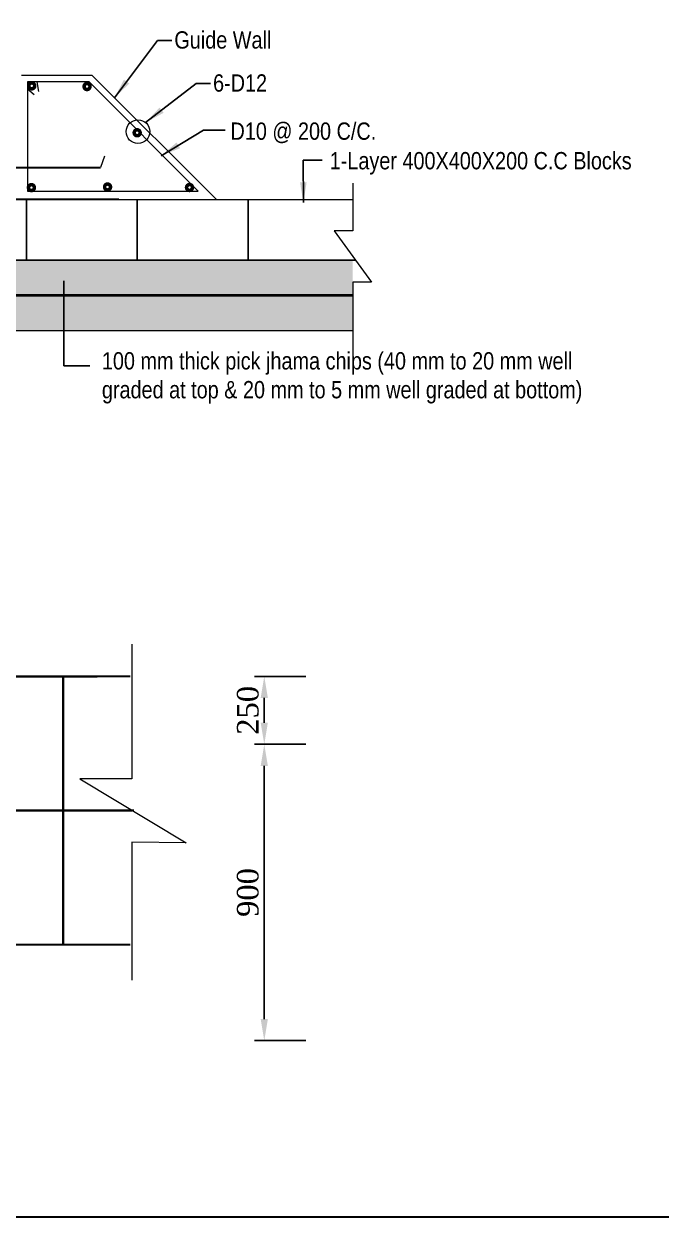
# Model space of a CAD drawing. Header units: metres. Extents: x -2434 to 11656, y -15288 to 8109.
# Drawn here: x 2659.45 to 2683.1, y -14064.18 to -14019.88 of the extents above; entities that cross this region are included whole.
import ezdxf

# ---------------------------------------------------------------- set-up
doc = ezdxf.new("R2010")
doc.units = ezdxf.units.M
doc.layers.add('Blocks', color=11, linetype='Continuous', lineweight=9)
doc.layers.add('Layer1', color=7, linetype='Continuous', lineweight=13)
doc.styles.get("Standard").update_dxf_attribs({"font": 'times.ttf'})
doc.styles.add('TIMES', font='ARIALN.TTF')
doc.dimstyles.get("Standard").update_dxf_attribs({"dimtxt": 0.5, "dimasz": 0.4075, "dimexe": 0.364, "dimexo": 0.219, "dimgap": 0.09, "dimtad": 0, "dimdec": 0, "dimlfac": 1000, "dimzin": 0, "dimdsep": 46, "dimtxsty": 'Standard', "dimcen": 0.09, "dimadec": 0, "dimazin": 0, "dimtfac": 1, "dimtdec": 0, "dimtofl": 0, "dimtmove": 0, "dimatfit": 3, "dimfxl": 1, "dimtolj": 1, "dimtzin": 0, "dimarcsym": 0})
pattern_1 = [(50, (-268.0893, -14004.1025), (1.2752927, -0.1115736), [0.13335, -1.46685]), (355, (-268.0893, -14004.1025), (-0.2466998, 1.3373965), [0.10668, -1.17348]), (100.451, (-267.983, -14004.1118), (1.0285975, 1.2258168), [0.11333, -1.24663]), (46.1842, (-268.0893, -14003.7469), (1.8975533, -0.2942963), [0.200025, -2.200275]), (96.6356, (-267.9311, -14003.7714), (1.6618296, 1.7319789), [0.169995, -1.869945]), (351.184, (-268.0893, -14003.7469), (1.6618322, 1.7319758), [0.16002, -1.76022]), (21, (-267.9115, -14003.8358), (1.06130416, -0.71585863), [0.13335, -1.46685]), (326, (-267.9115, -14003.8358), (0.4326142, 1.28931576), [0.10668, -1.17348]), (71.4514, (-267.823, -14003.8954), (1.49391544, 0.57346), [0.11333, -1.24663]), (37.5, (-268.08926, -14004.10246), (0.02162022, 0.59188527), [0, -1.159256, 0, -1.19126, 0, -1.177925]), (7.5, (-268.08926, -14004.10246), (0.46773764, 0.70126402), [0, -0.679196, 0, -1.132586, 0, -0.448945]), (327.5, (-268.48576, -14004.10246), (0.94913417, -0.04010121), [0, -0.4445, 0, -1.38684, 0, -1.84023]), (317.5, (-268.66356, -14004.1025), (1.03690427, 0.17798544), [0, -0.57785, 0, -0.921004, 0, -1.30683])]
pattern_2 = [(37.5, (-268.08926, -14004.10246), (-0.01280025, 0.39153059), [0, -0.308864, 0, -0.34544, 0, -0.3302]), (7.5, (-268.08926, -14004.10246), (0.35961863, 0.57346008), [0, -0.166624, 0, -0.278384, 0, -0.10668]), (327.5, (-268.3392, -14004.10246), (0.632793896, 0.001149748), [0, -0.1016, 0, -0.36576, 0, -0.47752]), (317.5, (-268.3392, -14004.10246), (0.61084516, 0.17834346), [0, -0.0508, 0, -0.239776, 0, -0.27432])]

# ---------------------------------------------------------------- blocks, each defined once
blk = doc.blocks.new('*D1361')
at = {"layer": 'Defpoints', "color": 0, "lineweight": -3}
for p in [(2668.368, -14046.625), (2670.127, -14046.625), (2670.127, -14057.626)]:
    blk.add_point(p, dxfattribs=at)
at = {"layer": 'Layer1', "color": 0, "lineweight": -2}
for p, q in [((2669.908, -14046.625), (2668.004, -14046.625)), ((2669.908, -14057.626), (2668.004, -14057.626))]:
    blk.add_line(p, q, dxfattribs=at)
at = {"layer": 'Layer1', "color": 7, "lineweight": -2}
blk.add_line((2668.368, -14056.826), (2668.368, -14047.425), dxfattribs=at)
at = {"layer": 'Layer1', "color": 7, "lineweight": -3}
for points in [[(2668.235, -14047.425), (2668.501, -14047.425), (2668.368, -14046.625)], [(2668.235, -14056.826), (2668.501, -14056.826), (2668.368, -14057.626)]]:
    blk.add_solid(points, dxfattribs=at)
at = {"layer": 'Layer1', "color": 0, "lineweight": 30, "insert": (2667.76, -14052.126), "char_height": 0.8, "attachment_point": 5, "rotation": 90}
blk.add_mtext('\\A1;900', dxfattribs=at)
blk = doc.blocks.new('*D1362')
at = {"layer": 'Defpoints', "color": 0, "lineweight": -3}
for p in [(2668.368, -14044.102), (2670.127, -14044.102), (2670.127, -14046.625)]:
    blk.add_point(p, dxfattribs=at)
at = {"layer": 'Layer1', "color": 0, "lineweight": -2}
for p, q in [((2669.908, -14044.102), (2668.004, -14044.102)), ((2669.908, -14046.625), (2668.004, -14046.625))]:
    blk.add_line(p, q, dxfattribs=at)
at = {"layer": 'Layer1', "color": 7, "lineweight": -2}
blk.add_line((2668.368, -14045.825), (2668.368, -14044.902), dxfattribs=at)
at = {"layer": 'Layer1', "color": 7, "lineweight": -3}
for points in [[(2668.235, -14044.902), (2668.501, -14044.902), (2668.368, -14044.102)], [(2668.235, -14045.825), (2668.501, -14045.825), (2668.368, -14046.625)]]:
    blk.add_solid(points, dxfattribs=at)
at = {"layer": 'Layer1', "color": 0, "lineweight": 30, "insert": (2667.761, -14045.364), "char_height": 0.8, "attachment_point": 5, "rotation": 90}
blk.add_mtext('\\A1;250', dxfattribs=at)
blk = doc.blocks.new('*D1398')
at = {"layer": 'Defpoints', "color": 0, "lineweight": -3}
for p in [(2668.368, -14046.625), (2670.127, -14046.625), (2670.127, -14057.626)]:
    blk.add_point(p, dxfattribs=at)
at = {"layer": 'Layer1', "color": 0, "lineweight": -2}
for p, q in [((2669.908, -14046.625), (2668.004, -14046.625)), ((2669.908, -14057.626), (2668.004, -14057.626))]:
    blk.add_line(p, q, dxfattribs=at)
at = {"layer": 'Layer1', "color": 7, "lineweight": -2}
blk.add_line((2668.368, -14056.826), (2668.368, -14047.425), dxfattribs=at)
at = {"layer": 'Layer1', "color": 7, "lineweight": -3}
for points in [[(2668.235, -14047.425), (2668.501, -14047.425), (2668.368, -14046.625)], [(2668.235, -14056.826), (2668.501, -14056.826), (2668.368, -14057.626)]]:
    blk.add_solid(points, dxfattribs=at)
at = {"layer": 'Layer1', "color": 0, "lineweight": 30, "insert": (2667.76, -14052.126), "char_height": 0.8, "attachment_point": 5, "rotation": 90}
blk.add_mtext('\\A1;900', dxfattribs=at)
blk = doc.blocks.new('*D1399')
at = {"layer": 'Defpoints', "color": 0, "lineweight": -3}
for p in [(2668.368, -14044.102), (2670.127, -14044.102), (2670.127, -14046.625)]:
    blk.add_point(p, dxfattribs=at)
at = {"layer": 'Layer1', "color": 0, "lineweight": -2}
for p, q in [((2669.908, -14044.102), (2668.004, -14044.102)), ((2669.908, -14046.625), (2668.004, -14046.625))]:
    blk.add_line(p, q, dxfattribs=at)
at = {"layer": 'Layer1', "color": 7, "lineweight": -2}
blk.add_line((2668.368, -14045.825), (2668.368, -14044.902), dxfattribs=at)
at = {"layer": 'Layer1', "color": 7, "lineweight": -3}
for points in [[(2668.235, -14044.902), (2668.501, -14044.902), (2668.368, -14044.102)], [(2668.235, -14045.825), (2668.501, -14045.825), (2668.368, -14046.625)]]:
    blk.add_solid(points, dxfattribs=at)
at = {"layer": 'Layer1', "color": 0, "lineweight": 30, "insert": (2667.761, -14045.364), "char_height": 0.8, "attachment_point": 5, "rotation": 90}
blk.add_mtext('\\A1;250', dxfattribs=at)

msp = doc.modelspace()

# ---------------------------------------------------------------- hatches: boundary and pattern name
at = {"layer": 'Blocks', "lineweight": 9, "ltscale": 0.05}
h = msp.add_hatch(dxfattribs=at)
h.set_pattern_fill('AR-CONC', color=0, scale=0.007, style=0)
h.set_pattern_definition(pattern_1)
h.paths.add_polyline_path([(2671.649385, -14028.662063), (2623.405289, -14028.662063), (2623.405289, -14029.967063), (2671.649385, -14029.967063)])
h = msp.add_hatch(dxfattribs=at)
h.set_pattern_fill('AR-CONC', color=0, scale=0.007, style=0)
h.set_pattern_definition(pattern_1)
h.paths.add_polyline_path([(2671.649385, -14028.662063), (2623.405289, -14028.662063), (2623.405289, -14029.967063), (2671.649385, -14029.967063)])
h = msp.add_hatch(dxfattribs=at)
h.set_pattern_fill('AR-SAND', color=0, scale=0.008, style=0)
h.set_pattern_definition(pattern_2)
h.paths.add_polyline_path([(2671.649385, -14029.967063), (2635.87386, -14029.967063), (2635.87386, -14031.272063), (2671.649385, -14031.272063)])
h = msp.add_hatch(dxfattribs=at)
h.set_pattern_fill('AR-SAND', color=0, scale=0.008, style=0)
h.set_pattern_definition(pattern_2)
h.paths.add_polyline_path([(2671.649385, -14029.967063), (2635.87386, -14029.967063), (2635.87386, -14031.272063), (2671.649385, -14031.272063)])

# ---------------------------------------------------------------- linework, layer by layer
at = {"color": 0, "linetype": 'Continuous', "lineweight": -3, "ltscale": 0.5}
for p, q in [((2659.540001, -14026.402604), (2659.540001, -14028.651763)), ((2659.540001, -14026.402604), (2659.540001, -14028.651763)), ((2663.655169, -14026.402604), (2663.655169, -14028.651763)), ((2663.655169, -14026.402604), (2663.655169, -14028.651763)), ((2667.770337, -14026.402604), (2667.770337, -14028.651763)), ((2667.770337, -14026.402604), (2667.770337, -14028.651763)), ((2623.405289, -14028.651763), (2671.750103, -14028.651763)), ((2623.405289, -14028.651763), (2671.750103, -14028.651763))]:
    msp.add_line(p, q, dxfattribs=at)
at = {"layer": 'Blocks', "color": 0, "lineweight": 13, "ltscale": 0.05}
for p, q in [((2661.981337, -14021.792417), (2659.353337, -14021.792417)), ((2661.981337, -14021.792417), (2659.353337, -14021.792417)), ((2659.577403, -14022.038133), (2659.577403, -14026.094329)), ((2661.864466, -14022.038133), (2659.577403, -14022.038133)), ((2659.577403, -14022.038133), (2659.577403, -14026.094329)), ((2661.864466, -14022.038133), (2659.577403, -14022.038133)), ((2659.926048, -14022.038133), (2659.985499, -14022.398248)), ((2659.926048, -14022.038133), (2659.985499, -14022.398248)), ((2661.864466, -14022.038133), (2665.920662, -14026.094329)), ((2661.864466, -14022.038133), (2665.920662, -14026.094329)), ((2661.981337, -14021.792417), (2666.591524, -14026.402604)), ((2661.981337, -14021.792417), (2666.591524, -14026.402604)), ((2662.444368, -14024.791418), (2662.293527, -14025.215183)), ((2662.444368, -14024.791418), (2662.293527, -14025.215183)), ((2659.577403, -14026.094329), (2665.920662, -14026.094329)), ((2659.577403, -14026.094329), (2665.920662, -14026.094329)), ((2632.083337, -14026.402604), (2671.649385, -14026.402604)), ((2632.083337, -14026.402604), (2671.649385, -14026.402604)), ((2671.649385, -14031.272063), (2623.405289, -14031.272063)), ((2671.649385, -14031.272063), (2623.405289, -14031.272063)), ((2663.459248, -14042.903271), (2663.459248, -14047.902163)), ((2663.459248, -14042.903271), (2663.459248, -14047.902163)), ((2663.459248, -14047.902163), (2661.524961, -14047.902163)), ((2661.524961, -14047.902163), (2665.464721, -14050.281768)), ((2663.459248, -14047.902163), (2661.524961, -14047.902163)), ((2661.524961, -14047.902163), (2665.464721, -14050.281768)), ((2665.464721, -14050.281768), (2663.459248, -14050.258218)), ((2663.459248, -14050.258218), (2663.459248, -14055.385788)), ((2665.464721, -14050.281768), (2663.459248, -14050.258218)), ((2663.459248, -14050.258218), (2663.459248, -14055.385788))]:
    msp.add_line(p, q, dxfattribs=at)
at = {"layer": 'Blocks', "color": 0, "lineweight": 40, "ltscale": 0.05}
msp.add_line((2671.649385, -14029.967063), (2623.405289, -14029.967063), dxfattribs=at)
msp.add_line((2671.649385, -14029.967063), (2623.405289, -14029.967063), dxfattribs=at)
at = {"layer": 'Blocks', "color": 0, "lineweight": 13, "ltscale": 0.05}
for points in [[(2659.577403, -14022.292651), (2659.826911, -14022.503844)], [(2659.577403, -14022.292651), (2659.826911, -14022.503844)], [(2671.649385, -14025.792084), (2671.649385, -14027.562257), (2670.95684, -14027.562257), (2672.350316, -14029.476124), (2671.649385, -14029.476124), (2671.649385, -14032.260345)], [(2671.649385, -14025.792084), (2671.649385, -14027.562257), (2670.95684, -14027.562257), (2672.350316, -14029.476124), (2671.649385, -14029.476124), (2671.649385, -14032.260345)]]:
    msp.add_lwpolyline(points, dxfattribs=at)
msp.add_circle((2663.681296, -14023.881843), 0.440227, dxfattribs=at)
msp.add_circle((2663.681296, -14023.881843), 0.440227, dxfattribs=at)
at = {"layer": 'Layer1', "color": 7, "lineweight": 30}
for p, q in [((2632.894099, -14025.215183), (2662.293527, -14025.215183)), ((2632.894099, -14025.215183), (2662.293527, -14025.215183)), ((2662.971337, -14026.402604), (2632.083337, -14026.402604)), ((2662.971337, -14026.402604), (2632.083337, -14026.402604)), ((2655.931932, -14044.102272), (2662.164475, -14044.102272)), ((2655.931932, -14044.102272), (2662.164475, -14044.102272))]:
    msp.add_line(p, q, dxfattribs=at)
for points in [[(2706.453636, -14064.177048), (2618.996697, -14064.177048), (2618.996697, -13986.815302), (2730.095777, -13986.815302), (2730.095777, -14047.700237), (2730.095777, -14061.654818), (2730.095777, -14064.177048)], [(2706.453636, -14064.177048), (2618.996697, -14064.177048), (2618.996697, -13986.815302), (2730.095777, -13986.815302), (2730.095777, -14047.700237), (2730.095777, -14061.654818), (2730.095777, -14064.177048)], [(2655.931932, -14049.078912), (2660.908572, -14049.078912), (2660.908572, -14044.102272), (2655.931932, -14044.102272)], [(2655.931932, -14049.078912), (2660.908572, -14049.078912), (2660.908572, -14044.102272), (2655.931932, -14044.102272)], [(2655.931932, -14054.055552), (2660.908572, -14054.055552), (2660.908572, -14049.078912), (2655.931932, -14049.078912)], [(2655.931932, -14054.055552), (2660.908572, -14054.055552), (2660.908572, -14049.078912), (2655.931932, -14049.078912)]]:
    msp.add_lwpolyline(points, close=True, dxfattribs=at)
at = {"layer": 'Layer1', "color": 7, "lineweight": 30, "const_width": 0.218963}
for points in [[(2659.804153, -14022.18494, -1), (2659.672775, -14022.18494, -1)], [(2659.804153, -14022.18494, -1), (2659.672775, -14022.18494, -1)], [(2661.856615, -14022.208071, -1), (2661.725237, -14022.208071, -1)], [(2661.856615, -14022.208071, -1), (2661.725237, -14022.208071, -1)], [(2663.716903, -14023.924253, -1), (2663.585525, -14023.924253, -1)], [(2663.716903, -14023.924253, -1), (2663.585525, -14023.924253, -1)], [(2659.791927, -14025.960094, -1), (2659.660549, -14025.960094, -1)], [(2659.791927, -14025.960094, -1), (2659.660549, -14025.960094, -1)], [(2662.618184, -14025.937486, -1), (2662.486806, -14025.937486, -1)], [(2662.618184, -14025.937486, -1), (2662.486806, -14025.937486, -1)], [(2665.659929, -14025.955212, -1), (2665.528551, -14025.955212, -1)], [(2665.659929, -14025.955212, -1), (2665.528551, -14025.955212, -1)]]:
    msp.add_lwpolyline(points, format="xyb", close=True, dxfattribs=at)
at = {"layer": 'Layer1', "color": 7, "lineweight": 30}
for points in [[(2663.396892, -14044.102272), (2660.908572, -14044.102272), (2660.908572, -14049.078912), (2663.467889, -14049.078912)], [(2663.396892, -14044.102272), (2660.908572, -14044.102272), (2660.908572, -14049.078912), (2663.467889, -14049.078912)], [(2663.522084, -14049.078912), (2660.908572, -14049.078912), (2660.908572, -14054.055552), (2663.396892, -14054.055552)], [(2663.522084, -14049.078912), (2660.908572, -14049.078912), (2660.908572, -14054.055552), (2663.396892, -14054.055552)]]:
    msp.add_lwpolyline(points, dxfattribs=at)

# ---------------------------------------------------------------- texts
at = {"layer": 'Layer1', "color": 7, "lineweight": 30, "char_height": 0.6422922, "attachment_point": 1, "style": 'TIMES'}
for s, insert, width in [('Guide Wall', (2665.031246, -14020.157259), 5.62835096), ('Guide Wall', (2665.031246, -14020.157259), 5.62835096), ('6-D12', (2666.468528, -14021.755237), 5.62835096), ('6-D12', (2666.468528, -14021.755237), 5.62835096), ('D10 @ 200 C/C.', (2667.114594, -14023.542497), 5.62835096), ('D10 @ 200 C/C.', (2667.114594, -14023.542497), 5.62835096), ('1-Layer 400X400X200 C.C Blocks', (2670.797487, -14024.639538), 11.74285428), ('1-Layer 400X400X200 C.C Blocks', (2670.797487, -14024.639538), 11.74285428), ('100 mm thick pick jhama chips (40 mm to 20 mm well graded at top & 20 mm to 5 mm well graded at bottom) ', (2662.341612, -14032.068966), 19.45257056), ('100 mm thick pick jhama chips (40 mm to 20 mm well graded at top & 20 mm to 5 mm well graded at bottom) ', (2662.341612, -14032.068966), 19.45257056)]:
    msp.add_mtext(s, dxfattribs=dict(at, insert=insert, width=width))

# ---------------------------------------------------------------- dimensions: what is measured, and where the dimension line sits
at = {"layer": 'Layer1', "color": 7, "lineweight": 30}
for base, p1, p2, text, picture, middle in [((2668.367959, -14044.102272), (2670.126765, -14046.624729), (2670.126765, -14044.102272), '250', '*D1362', (2667.761038, -14045.3635)), ((2668.367959, -14044.102272), (2670.126765, -14046.624729), (2670.126765, -14044.102272), '250', '*D1399', (2667.761038, -14045.3635)), ((2668.367959, -14046.624729), (2670.126765, -14057.626468), (2670.126765, -14046.624729), '900', '*D1361', (2667.759884, -14052.125598)), ((2668.367959, -14046.624729), (2670.126765, -14057.626468), (2670.126765, -14046.624729), '900', '*D1398', (2667.759884, -14052.125598))]:
    dim = msp.add_linear_dim(base=base, p1=p1, p2=p2, angle=270, text=text, dimstyle='Standard', override={"dimtxt": 0.8, "dimasz": 0.8, "dimgap": 0.2, "dimtad": 1, "dimdec": 2, "dimrnd": 0.002, "dimpost": 'm', "dimcen": 0.05, "dimclrd": 7, "dimadec": 1, "dimtdec": 2, "dimfrac": 2}, dxfattribs=at)
    dim.commit()
    dim.dimension.update_dxf_attribs({"geometry": picture, "text_midpoint": middle})

# ---------------------------------------------------------------- leaders
at = {"layer": 'Layer1', "color": 7, "lineweight": 20}
for points in [[(2662.812096, -14022.623176), (2664.399917, -14020.498842), (2664.934902, -14020.498842)], [(2662.812096, -14022.623176), (2664.399917, -14020.498842), (2664.934902, -14020.498842)], [(2663.964986, -14023.545213), (2665.837199, -14022.09682), (2666.372184, -14022.09682)], [(2663.964986, -14023.545213), (2665.837199, -14022.09682), (2666.372184, -14022.09682)], [(2664.537516, -14024.778202), (2666.114929, -14023.824138), (2666.916335, -14023.824138)], [(2664.537516, -14024.778202), (2666.114929, -14023.824138), (2666.916335, -14023.824138)], [(2669.818783, -14026.508779), (2669.816999, -14024.945686), (2670.516719, -14024.945686)], [(2669.818783, -14026.508779), (2669.816999, -14024.945686), (2670.516719, -14024.945686)], [(2660.923801, -14029.419673), (2660.923801, -14032.56987), (2661.889349, -14032.56987)], [(2660.923801, -14029.419673), (2660.923801, -14032.56987), (2661.889349, -14032.56987)]]:
    msp.add_leader(points, dimstyle='Standard', override={"dimtxt": 0.75, "dimasz": 0.75, "dimdec": 2, "dimrnd": 0.002, "dimpost": 'm', "dimcen": 0.05, "dimclrd": 7, "dimadec": 1, "dimtdec": 2, "dimfrac": 2}, dxfattribs=at)

doc.saveas('drawing.dxf')
